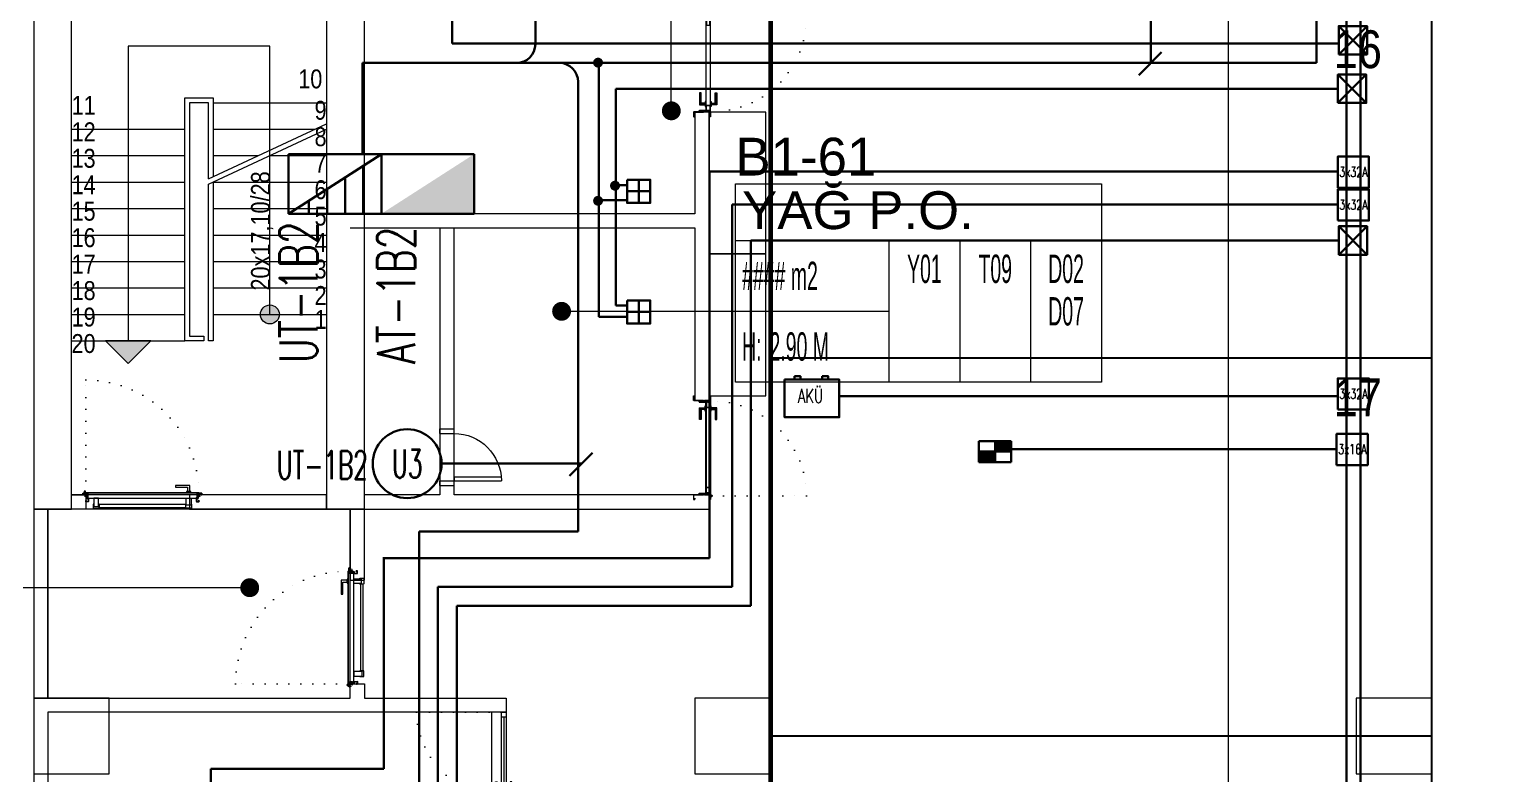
# Model space of a CAD drawing. Header units: metres. Extents: x -13194 to 152406, y -4219 to 19791.
# Drawn here: x 57010 to 58558, y 2400 to 3188 of the extents above; entities that cross this region are included whole.
import ezdxf
from ezdxf.enums import TextEntityAlignment as Align

# ---------------------------------------------------------------- set-up
doc = ezdxf.new("R2010")
doc.units = ezdxf.units.M
doc.header["$LTSCALE"] = 100
doc.header["$MEASUREMENT"] = 0
doc.linetypes.add('DOT2', pattern=[0.125, 0, -0.125])
doc.linetypes.add('HIDDEN', pattern=[0.375, 0.25, -0.125])
doc.layers.get('0').update_dxf_attribs({"color": 9, "lineweight": 9})
for name, color, linetype, lineweight in [('00', 9, 'Continuous', 9), ('01', 9, 'Continuous', 9), ('05', 9, 'Continuous', 9), ('05S', 9, 'Continuous', 9), ('06B', 9, 'Continuous', 9), ('06D', 9, 'Continuous', 9), ('10', 9, 'Continuous', 9), ('14', 9, 'Continuous', 9), ('15', 9, 'Continuous', 9), ('19', 9, 'Continuous', 9), ('20', 9, 'DOT2', 9), ('21', 9, 'Continuous', 9), ('21_mahal200', 9, 'Continuous', 9), ('25', 76, 'Continuous', 9), ('30', 41, 'Continuous', 9), ('E-AYDINLATMA VE PRİZ PANOSU', 7, 'Continuous', 30), ('E-BUSBAR', 7, 'Continuous', 30), ('E-DUVARA MONTE PRİZ KUTUSU', 7, 'Continuous', 30), ('E-EKİPMAN PANOSU', 7, 'Continuous', 30), ('E-KABLO', 7, 'Continuous', 30), ('E-KOMBİNE ETANŞ PRİZ (2x1 FAZ+4x3 FAZ)', 7, 'Continuous', 30), ('E-LINYE', 7, 'Continuous', 30), ('E-UPS PANOSU', 7, 'Continuous', 30)]:
    doc.layers.add(name, color=color, linetype=linetype, lineweight=lineweight)
doc.styles.add('Arial', font='arial.ttf', dxfattribs={"height": 2.5})
doc.styles.add('E-YAZI', font='txttw.shx')
doc.styles.add('MuuM_TEXT-STANDART', font='ARIALN.TTF')
doc.dimstyles.new('MuuM_DIM200', dxfattribs={"dimscale": 20, "dimtxt": 2, "dimasz": 1, "dimexe": 1, "dimexo": 1, "dimgap": 1, "dimtad": 1, "dimdec": 1, "dimrnd": 0.5, "dimdsep": 46, "dimtxsty": 'MuuM_TEXT-STANDART', "dimblk": 'ARCHTICK', "dimcen": 0, "dimdle": 0.15, "dimclrd": 256, "dimclre": 256, "dimclrt": 256, "dimadec": 0, "dimazin": 0, "dimtfac": 5, "dimtdec": 1, "dimtix": 1, "dimtmove": 2, "dimatfit": 3, "dimldrblk": 'DOT', "dimfxl": 3, "dimfxlon": 1, "dimtolj": 1, "dimlwd": -1, "dimlwe": -1, "dimarcsym": 0})

# ---------------------------------------------------------------- blocks, each defined once
blk = doc.blocks.new('100_AYDINLATMA VE PRİZ PANOSU')
at = {"layer": 'E-AYDINLATMA VE PRİZ PANOSU', "color": 4}
for p, q in [((-3.072, 3.948), (3.072, 3.948)), ((-3.072, 0), (-3.072, 3.948)), ((3.072, 3.948), (3.072, 0)), ((3.072, 0), (-3.072, 0))]:
    blk.add_line(p, q, dxfattribs=at)
blk.add_solid([(3.072, 0), (-3.072, 0), (-3.072, 3.948)], dxfattribs=at)
blk = doc.blocks.new('100_UPS PANOSU')
at = {"layer": 'E-UPS PANOSU', "color": 4}
for p, q in [((-3.072, 3.948), (3.072, 3.948)), ((-3.072, 0), (-3.072, 3.948)), ((3.072, 0), (-3.072, 3.948)), ((3.072, 3.948), (3.072, 0)), ((-1.872, 0), (-1.872, 3.177)), ((-0.672, 0), (-0.672, 2.406)), ((0.528, 0), (0.528, 1.635)), ((3.072, 0), (-3.072, 0)), ((1.728, 0), (1.728, 0.864))]:
    blk.add_line(p, q, dxfattribs=at)
blk = doc.blocks.new('10_DUVARA MONTE PRİZ KUTUSU')
at = {"layer": 'E-DUVARA MONTE PRİZ KUTUSU', "color": 4}
for p, q in [((24.5, 0), (-24.5, 0)), ((0, 24.5), (0, -24.5))]:
    blk.add_line(p, q, dxfattribs=at)
blk.add_lwpolyline([(-24.5, -24.5), (24.5, -24.5), (24.5, 24.5), (-24.5, 24.5)], close=True, dxfattribs=at)
blk = doc.blocks.new('BUSBAR ÇIKIŞ')
at = {"layer": 'E-BUSBAR'}
for p, q in [((-15, 30), (15, 0)), ((-15, 0), (15, 30))]:
    blk.add_line(p, q, dxfattribs=at)
at = {"layer": 'E-BUSBAR', "color": 5}
blk.add_line((-7.5, 30), (7.5, 30), dxfattribs=at)
blk.add_line((-7.5, 30), (7.5, 30), dxfattribs=at)
blk.add_lwpolyline([(-15, 0), (15, 0), (15, 30), (-15, 30)], close=True, dxfattribs=at)
blk = doc.blocks.new('E-3X16A BUSBAR CIKIS KUTUSU')
at = {"layer": 'E-BUSBAR', "color": 30}
blk.add_line((-83, 162), (82, 162), dxfattribs=at)
blk.add_line((-83, 162), (82, 162), dxfattribs=at)
at = {"layer": 'E-BUSBAR', "color": 6}
blk.add_lwpolyline([(-166, -168), (164, -168), (164, 162), (-166, 162)], close=True, dxfattribs=at)
at = {"layer": 'E-BUSBAR', "color": 6, "style": 'E-YAZI', "width": 0.7}
blk.add_text('3x16A', height=105, dxfattribs=at).set_placement((0, 0), align=Align.MIDDLE)
blk = doc.blocks.new('100_EKİPMAN PANOSU')
at = {"layer": 'E-EKİPMAN PANOSU', "color": 4}
for p, q in [((-3.07, 3.95), (3.07, 3.95)), ((-3.07, 0), (-3.07, 3.95)), ((0, 3.95), (0, 0)), ((3.07, 3.95), (3.07, 0)), ((-3.07, 1.97), (3.07, 1.97)), ((3.07, 0), (-3.07, 0))]:
    blk.add_line(p, q, dxfattribs=at)
for points in [[(0, 3.95), (3.07, 3.95), (0, 1.97), (3.07, 1.97)], [(-3.07, 1.97), (0, 1.97), (-3.07, 0), (0, 0)]]:
    blk.add_solid(points, dxfattribs=at)
blk = doc.blocks.new('E-AKU SARJ VE ENERJI UNITESI')
at = {"layer": 'E-KOMBİNE ETANŞ PRİZ (2x1 FAZ+4x3 FAZ)', "color": 2}
for points in [[(-290, 399), (290, 399), (290, 0), (-290, 0)], [(-186, 434), (-122, 434), (-122, 399), (-186, 399)], [(108, 434), (172, 434), (172, 399), (108, 399)]]:
    blk.add_lwpolyline(points, close=True, dxfattribs=at)
at = {"layer": 'E-KOMBİNE ETANŞ PRİZ (2x1 FAZ+4x3 FAZ)', "color": 2, "style": 'E-YAZI', "width": 0.7}
blk.add_text('AKÜ', height=147, dxfattribs=at).set_placement((-16, 243), align=Align.MIDDLE)
blk = doc.blocks.new('E-3X32A BUSBAR CIKIS KUTUSU')
at = {"layer": 'E-BUSBAR', "color": 2}
blk.add_line((-83, 162), (82, 162), dxfattribs=at)
blk.add_line((-83, 162), (82, 162), dxfattribs=at)
blk.add_lwpolyline([(-166, -168), (164, -168), (164, 162), (-166, 162)], close=True, dxfattribs=at)
at = {"layer": 'E-BUSBAR', "color": 2, "style": 'E-YAZI', "width": 0.7}
blk.add_text('3x32A', height=105, dxfattribs=at).set_placement((0, 0), align=Align.MIDDLE)
blk = doc.blocks.new('p-kolon_80x80')
blk.add_lwpolyline([(-40, -40), (40, -40), (40, 40), (-40, 40)], close=True)
blk = doc.blocks.new('1.bod.mimari.elk')
at = {"layer": '01'}
blk.add_lwpolyline([(860, -5350), (860, -5350), (860, -5950), (900, -5950), (900, -5950), (900, -5950), (900, -5400), (1170, -5400), (1170, -5950), (1170, -5950), (1170, -5950), (1210, -5950), (1210, -5350), (860, -5350), (860, -5350), (860, -5350), (860, -5400)], close=True, dxfattribs=at)
for p in [(900, -6190), (1600, -6190), (2300, -6190)]:
    blk.add_blockref('p-kolon_80x80', p, dxfattribs=at)
blk = doc.blocks.new('p-b1 tavan lejant')
at = {"layer": '30'}
for points in [[(56040, -18570), (56860, -18570), (56860, -21000), (57560, -21000), (57560, -21720), (56860, -21720), (56860, -24200), (68000, -24200), (68000, -24920), (66540, -24920), (66540, -24985), (58340, -24985), (58340, -24900), (56040, -24900)], [(58960, -24185), (57640, -24185), (57640, -18610), (59725, -18610), (59725, -20120), (59660, -20120), (59660, -21000), (59725, -21000), (59725, -21720), (59660, -21720), (59660, -23320), (58960, -23320)], [(56900, -21770), (57170, -21770), (57170, -22305), (56900, -22305)], [(56875, -22520), (57195, -22520), (57195, -22320), (56875, -22320)], [(56875, -22960), (57345, -22960), (57345, -22535), (56875, -22535)]]:
    blk.add_lwpolyline(points, close=True, dxfattribs=at)
blk = doc.blocks.new('p-işyeri')
at = {"color": 0, "const_width": 2}
blk.add_lwpolyline([(200, 0), (200, 700), (-200, 700), (-200, 0)], close=True, dxfattribs=at)
blk = doc.blocks.new('p-M01-M02_merdiven-1050')
at = {"layer": '19'}
h = blk.add_hatch(color=256, dxfattribs=at)
h.dxf.hatch_style = 1
edge = h.paths.add_edge_path()
edge.add_arc((210, -344), 10, 270, 630)
h = blk.add_hatch(color=256, dxfattribs=at)
h.dxf.hatch_style = 1
h.paths.add_polyline_path([(84, -372), (36, -372), (60, -396)])
at = {"layer": '19', "linetype": 'Continuous'}
for points in [[(210, -344), (210, -120), (210, -60), (60, -60), (60, -372)], [(145, -200.7), (145, -120), (125, -120), (125, -120), (125, -367), (140, -367), (140, -372), (120, -372), (120, -367), (120, -115), (120, -115), (150, -115), (150, -198.4)], [(150, -120), (270, -120)], [(0, -148), (120, -148)], [(145, -200.7), (270, -142.4)], [(145, -206.3), (270, -148)], [(150, -148), (258, -148)], [(0, -176), (120, -176)], [(150, -176), (198, -176)], [(210, -176), (270, -176)], [(0, -204), (120, -204)], [(150, -204), (270, -204)], [(0, -232), (120, -232)], [(150, -232), (270, -232)], [(0, -260), (120, -260)], [(150, -260), (270, -260)], [(0, -288), (120, -288)], [(150, -288), (270, -288)], [(0, -316), (120, -316)], [(150, -316), (270, -316)], [(0, -344), (120, -344)], [(150, -344), (270, -344)], [(0, -372), (120, -372)]]:
    blk.add_lwpolyline(points, dxfattribs=at)
at = {"layer": '19'}
for points in [[(145, -206.3), (270, -148)], [(150, -204), (150, -372), (150, -372), (145, -372), (145, -372), (145, -206.3)]]:
    blk.add_lwpolyline(points, dxfattribs=at)
blk.add_lwpolyline([(84, -372), (36, -372), (60, -396)], close=True, dxfattribs=at)
blk.add_circle((210, -344), 10, dxfattribs=at)
blk = doc.blocks.new('p-M01-M02_M03_formül_2a')
at = {"layer": '21', "style": 'MuuM_TEXT-STANDART'}
for s, p in [('10', (240, -114.8)), ('11', (0, -142.8)), ('12', (0, -170.8)), ('13', (0, -198.8)), ('14', (0, -226.8)), ('15', (0, -254.8)), ('16', (0, -282.8)), ('17', (0, -310.8)), ('18', (0, -338.8)), ('19', (0, -366.8)), ('20', (0, -394.8))]:
    blk.add_text(s, height=20, dxfattribs=at).set_placement(p)
for s, p in [('9', (270, -148)), ('8', (270, -176)), ('7', (270, -204)), ('6', (270, -232)), ('5', (270, -260)), ('4', (270, -288)), ('3', (270, -316)), ('2', (270, -344)), ('1', (270, -369.3))]:
    blk.add_text(s, height=20, dxfattribs=at).set_placement(p, align=Align.RIGHT)
blk.add_text('20x17,10/28', height=20, rotation=90, dxfattribs=at).set_placement((210, -202.6), align=Align.RIGHT)
blk = doc.blocks.new('*U20')
at = {"ltscale": 15}
for p, q in [((-25, 1), (-26, 0)), ((-25, -1), (-26, 0)), ((-23, 1), (-25, 1)), ((-23, 1), (-23, -2)), ((-21, -3), (-18, 3)), ((-21, -3), (-18, 3)), ((-20, -3), (-17, 3)), ((-20, -3), (-16, 3)), ((-18, -3), (-15, 3)), ((-18, -3), (-15, 3)), ((-18, 1), (-18, 2)), ((-17, -3), (-14, 3)), ((-17, -3), (-13, 3)), ((-17, 1), (-17, 2)), ((-15, -3), (-12, 3)), ((-15, -3), (-12, 3)), ((-15, 1), (-15, 2)), ((-14, -3), (-11, 3)), ((-14, -3), (-10, 3)), ((-14, 1), (-14, 2)), ((-12, -3), (-9, 3)), ((-12, -3), (-9, 3)), ((-12, 1), (-12, 2)), ((-11, -3), (-8, 3)), ((-11, -3), (-7, 3)), ((-11, 1), (-11, 2)), ((-9, -3), (-6, 3)), ((-9, -3), (-6, 3)), ((-9, 1), (-9, 2)), ((-8, -3), (-4, 3)), ((-8, -3), (-5, 3)), ((-8, 1), (-8, 2)), ((-6, -3), (-3, 3)), ((-6, -3), (-3, 3)), ((-6, 1), (-6, 2)), ((-5, -3), (-1, 3)), ((-5, -3), (-2, 3)), ((-5, 1), (-5, 2)), ((-3, 1), (-3, 2)), ((0, 4), (-2, 1)), ((-2, 1), (-2, 2)), ((0, 0), (-1, 0)), ((-25, -1), (-23, -2)), ((-9, -2), (-23, -2)), ((-21, -3), (-21, -2)), ((-20, -3), (-19, -2)), ((-20, -2), (-19, -2)), ((-19, -2), (-18, -2)), ((-18, -3), (-18, -2)), ((-17, -3), (-16, -2)), ((-17, -2), (-16, -2)), ((-16, -2), (-15, -2)), ((-15, -3), (-15, -2)), ((-14, -3), (-13, -2)), ((-14, -2), (-13, -2)), ((-13, -2), (-12, -2)), ((-12, -3), (-12, -2)), ((-11, -3), (-10, -2)), ((-11, -2), (-10, -2)), ((-10, -2), (-9, -2)), ((-9, -3), (-9, -2)), ((-8, -2), (-7, -2)), ((-8, -3), (-7, -2)), ((-7, -2), (-6, -2)), ((-6, -3), (-6, -2)), ((-5, -2), (-4, -2)), ((-5, -3), (-4, -2)), ((-4, -2), (-2, -2)), ((0, -4), (-2, -2)), ((0, 0), (-1, 0))]:
    blk.add_line(p, q, dxfattribs=at)
for p, q in [((-7, 1), (-23, 1)), ((-17, 1), (-19, 1)), ((-16, 1), (-17, 1)), ((-14, 1), (-16, 1)), ((-13, 1), (-14, 1)), ((-11, 1), (-13, 1)), ((-10, 1), (-11, 1)), ((-8, 1), (-10, 1)), ((-7, 1), (-8, 1)), ((-5, 1), (-7, 1)), ((-4, 1), (-5, 1)), ((-2, 1), (-4, 1)), ((-2, 1), (-2, 1)), ((0, 0), (0, 4)), ((-2, -2), (-2, -2)), ((0, 0), (0, -4))]:
    blk.add_line(p, q)
for centre, radius, start, end in [((-26, 4), 3.92, 274.361, 322.1025), ((-26, -4), 3.92, 37.8975, 85.639), ((-18, 3), 0.0971, 330.3204, 150.3204), ((-17, 3), 0.0971, 330.3204, 150.3204), ((-15, 3), 0.0971, 330.3204, 150.3204), ((-14, 3), 0.0971, 330.3204, 150.3204), ((-12, 3), 0.0971, 330.3204, 150.3204), ((-11, 3), 0.0971, 330.3204, 150.3204), ((-9, 3), 0.0971, 330.3204, 150.3204), ((-8, 3), 0.0971, 330.3204, 150.3204), ((-6, 3), 0.0971, 330.3204, 150.3204), ((-5, 3), 0.0971, 330.3204, 150.3204), ((-3, 3), 0.0971, 330.3204, 150.3204), ((-2, 3), 0.0971, 330.3204, 150.3204), ((-1, 0), 0.486, 90, 270), ((0, 4), 0.25, 0, 150.0864), ((-21, -3), 0.0971, 150.3204, 330.3204), ((-20, -3), 0.0971, 150.3204, 330.3204), ((-18, -3), 0.0971, 150.3204, 330.3204), ((-17, -3), 0.0971, 150.3204, 330.3204), ((-15, -3), 0.0971, 150.3204, 330.3204), ((-14, -3), 0.0971, 150.3204, 330.3204), ((-12, -3), 0.0971, 150.3204, 330.3204), ((-11, -3), 0.0971, 150.3204, 330.3204), ((-9, -3), 0.0971, 150.3204, 330.3204), ((-8, -3), 0.0971, 150.3204, 330.3204), ((-6, -3), 0.0971, 150.3204, 330.3204), ((-5, -3), 0.0971, 150.3204, 330.3204), ((0, -4), 0.25, 209.9136, 0)]:
    blk.add_arc(centre, radius, start, end, dxfattribs=at)
blk = doc.blocks.new('conta')
at = {"ltscale": 10}
for p, q in [((-2649.9, 5345.5), (-2649.8, 5345.6)), ((-2649.9, 5344.5), (-2649.8, 5344.3)), ((-2649.8, 5344.3), (-2649.7, 5344.3)), ((-2649.7, 5345.4), (-2649.3, 5345.4)), ((-2649.2, 5345.4), (-2649.1, 5345.5)), ((-2649, 5344), (-2648.8, 5343.8)), ((-2648.9, 5344.1), (-2648.7, 5343.9)), ((-2648.8, 5345.1), (-2648.6, 5345.3)), ((-2648.8, 5344.9), (-2648.6, 5345.2)), ((-2648.7, 5343.8), (-2648.7, 5343.8)), ((-2648.6, 5345.3), (-2648.6, 5345.3))]:
    blk.add_line(p, q, dxfattribs=at)
for centre, radius, start, end in [((-2649.8, 5345.5), 0.05, 140.6345, 188.9372), ((-2653, 5345), 3.19, 350.4674, 8.9372), ((-2649.9, 5344.5), 0.02, 170.4674, 213.7451), ((-2649.7, 5345.6), 0.0696, 22.2428, 159.258), ((-2650.9, 5345), 1.24, 340.3382, 16.7772), ((-2649.7, 5344.6), 0.03, 160.3382, 273.2666), ((-2649.7, 5345.4), 0.03, 90, 196.7772), ((-2649.6, 5341.5), 3.01, 80.4362, 93.2666), ((-2649.3, 5345.5), 0.05, 270, 303.0062), ((-2649.2, 5344.1), 0.231, 353.9571, 81.9004), ((-2649.1, 5345.5), 0.03, 4.7972, 123.0062), ((-2649.1, 5344.5), 0.03, 260.4362, 338.7066), ((-2651.2, 5344.8), 2.33, 7.5897, 18.7951), ((-2649, 5345.6), 0.05, 18.7951, 42.1429), ((-2650.2, 5345), 1.27, 338.7066, 23.0418), ((-2648.9, 5344.1), 0.1, 173.9571, 217.2653), ((-2648.8, 5345.1), 0.05, 187.5897, 322.7347), ((-2658.2, 5345.2), 9.36, 353.6857, 357.8537), ((-2648.8, 5344.2), 0.1, 173.6857, 217.2653), ((-2648.8, 5344.8), 0.05, 142.7347, 180.2669), ((-2648.7, 5343.8), 0.05, 217.2653, 307.2653), ((-2648.7, 5343.8), 0.05, 307.2653, 37.2653), ((-2648.6, 5345.3), 0.05, 52.7347, 142.7347), ((-2648.6, 5345.3), 0.05, 322.7347, 52.7347)]:
    blk.add_arc(centre, radius, start, end, dxfattribs=at)
for points, knots in [([(-2649, 5345.6), (-2649, 5345.6), (-2649.1, 5345.7), (-2649.2, 5345.4), (-2649.3, 5345.7), (-2649.4, 5345.5), (-2649.5, 5345.7), (-2649.6, 5345.5), (-2649.7, 5345.6), (-2649.7, 5345.6)], [0.0086373, 0.0086373, 0.0086373, 0.0086373, 0.1097304, 0.3133405, 0.4430081, 0.5658764, 0.7165186, 0.8527974, 0.9648495, 0.9648495, 0.9648495, 0.9648495]), ([(-2649.7, 5344.3), (-2649.7, 5344.3), (-2649.7, 5344.5), (-2649.6, 5344.3), (-2649.3, 5344.4), (-2649.2, 5344.4), (-2649.2, 5344.4)], [0, 0, 0, 0, 0.1008757, 0.3841126, 0.5436166, 0.6906785, 0.6906785, 0.6906785, 0.6906785])]:
    blk.add_open_spline(points, degree=3, knots=knots, dxfattribs=at)
blk = doc.blocks.new('p-yn_sackasa')
at = {"layer": '10', "linetype": 'Continuous'}
for p, q in [((-2.2, 0), (-2.2, -0.2)), ((0, 6.9), (0, 6.2)), ((0, 6.2), (0, 6.9)), ((0.1, 6.9), (0.1, 6.2)), ((0.2, 6.9), (0.2, 6.2)), ((2.7, 7.2), (0.3, 7.2)), ((2.7, 7.2), (0.3, 7.2)), ((2.7, 7), (0.3, 7)), ((0.3, 7), (2.7, 7)), ((0.3, 6.1), (0.8, 6.1)), ((0.7, 6), (0.3, 6)), ((0.3, 5.9), (0.7, 5.9)), ((0.8, 5.9), (0.3, 5.9)), ((0.7, 5.9), (0.7, 6)), ((0.7, -0.7), (0.7, 2.3)), ((0.7, -0.7), (0.7, 2.3)), ((0.8, 5.9), (0.8, 6.1)), ((0.8, -0.7), (0.8, 2.3)), ((0.8, -0.7), (0.8, 2.3)), ((0.9, 2.3), (1, 2.3)), ((0.9, 2.3), (0.9, 2.3)), ((1, 2.5), (1, 2.4)), ((1, 2.5), (1, 2.5)), ((1.1, 2.5), (1.1, 3.7)), ((1.1, 2.5), (1.1, 3.7)), ((1.3, 3.7), (1.3, 2.5)), ((1.3, 2.5), (1.3, 3.7)), ((2.5, 4), (1.4, 4)), ((1.4, 4), (2.5, 4)), ((1.4, 3.8), (2.5, 3.8)), ((2.5, 3.8), (1.4, 3.8)), ((2.5, 3.4), (2.6, 3.7)), ((2.6, 3.7), (2.5, 3.4)), ((2.7, 3.6), (2.6, 3.3)), ((2.7, 3.6), (2.6, 3.3)), ((2.8, 3.3), (2.8, 6.9)), ((2.8, 3.3), (2.8, 6.9)), ((2.9, 3.3), (2.9, 6.9)), ((2.9, 3.3), (2.9, 6.9)), ((-2.9, -1.7), (-2.9, -0.3)), ((-2.9, -0.3), (-2.9, -1.7)), ((-2.8, -0.3), (-2.8, -1.7)), ((-2.8, -0.3), (-2.8, -1.7)), ((-2.2, 0), (-2.7, 0)), ((-2.2, 0), (-2.7, 0)), ((-2.2, -0.1), (-2.7, -0.1)), ((-2.2, -0.2), (-2.7, -0.2)), ((1, -1.8), (-2.7, -1.8)), ((1, -1.9), (-2.7, -1.9)), ((-2.7, -2), (1, -2)), ((1, -2), (-2.7, -2)), ((-2.2, -0.1), (-2.2, 0)), ((0.9, -0.8), (1, -0.8)), ((0.9, -0.8), (0.9, -0.8)), ((1, -0.9), (1, -0.9)), ((1, -0.9), (1, -0.9)), ((1.1, -1), (1.1, -1.7)), ((1.1, -1), (1.1, -1.7)), ((1.3, -1), (1.3, -1.7)), ((1.3, -1), (1.3, -1.7))]:
    blk.add_line(p, q, dxfattribs=at)
for points in [[(0.1, 2.1), (0.7, 2.1), (0.7, -0.5), (0.1, -0.5)], [(0.1, 2.1), (0.4, 2.1), (0.4, -0.5), (0.1, -0.5)]]:
    blk.add_lwpolyline(points, close=True, dxfattribs=at)
for centre, radius, start, end in [((0.3, 6.9), 0.249, 90, 180), ((0.3, 6.9), 0.261, 90, 180), ((0.3, 6.2), 0.249, 181.345, 271.3502), ((0.3, 6.2), 0.261, 180, 270), ((0.3, 6.9), 0.122, 90, 180), ((0.3, 6.2), 0.122, 180, 270), ((0.3, 6.9), 0.11, 90, 180), ((0.3, 6.2), 0.11, 180, 270), ((0.9, 2.3), 0.206, 63.2169, 180), ((0.9, 2.3), 0.219, 63.2153, 180), ((0.9, 2.3), 0.0801, 63.215, 180), ((0.9, 2.3), 0.0674, 63.2144, 180), ((1, 2.5), 0.219, 243.2148, 0), ((1, 2.5), 0.0801, 243.2203, 0), ((1, 2.5), 0.206, 243.2197, 0), ((1, 2.5), 0.0674, 243.2129, 0), ((1.4, 3.7), 0.24, 90, 180), ((1.4, 3.7), 0.253, 90, 180), ((1.4, 3.7), 0.114, 90, 180), ((1.4, 3.7), 0.101, 90, 180), ((2.5, 3.7), 0.249, 342.8613, 90), ((2.5, 3.7), 0.261, 342.8602, 90), ((2.5, 3.7), 0.122, 342.8607, 90), ((2.5, 3.7), 0.11, 342.8621, 90), ((2.7, 3.3), 0.232, 162.8601, 0), ((2.7, 3.3), 0.219, 162.8613, 0), ((2.7, 3.3), 0.0927, 162.8605, 0), ((2.7, 3.3), 0.0801, 162.8624, 0), ((2.7, 6.9), 0.249, 0, 90), ((2.7, 6.9), 0.261, 0, 90), ((2.7, 6.9), 0.122, 0, 90), ((2.7, 6.9), 0.11, 0, 90), ((-2.7, -0.3), 0.24, 90, 180), ((-2.7, -0.3), 0.253, 90, 180), ((-2.7, -1.7), 0.24, 180, 270), ((-2.7, -1.7), 0.253, 180, 270), ((-2.7, -0.3), 0.114, 90, 180), ((-2.7, -0.3), 0.101, 90, 180), ((-2.7, -1.7), 0.114, 180, 270), ((-2.7, -1.7), 0.101, 180, 270), ((0.9, -0.7), 0.206, 180, 296.7851), ((0.9, -0.7), 0.219, 180, 296.785), ((0.9, -0.7), 0.0674, 180, 180.5245), ((0.9, -0.7), 0.0801, 180, 296.785), ((0.9, -0.7), 0.0674, 180, 296.7871), ((1, -1), 0.219, 0, 116.7854), ((1, -1), 0.206, 0, 116.7836), ((1, -1), 0.0801, 0, 116.7811), ((1, -1), 0.0674, 0, 116.7871), ((1, -1.7), 0.114, 270, 0), ((1, -1.7), 0.24, 270, 0), ((1, -1.7), 0.101, 270, 0), ((1, -1.7), 0.253, 270, 0)]:
    blk.add_arc(centre, radius, start, end, dxfattribs=at)
at = {"layer": '10', "xscale": 0.0842696629213483, "yscale": 0.0842696629213483, "zscale": 0.0842696629213483}
blk.add_blockref('*U20', (1, 1.3), dxfattribs=at)
at = {"layer": '14', "xscale": -0.7887640449438696, "yscale": 0.7887640449438696, "zscale": 0.7887640449438204, "rotation": 90}
blk.add_blockref('conta', (4217.8, -2086.4), dxfattribs=at)
blk = doc.blocks.new('*U696')
at = {"layer": '06D'}
for points in [[(8.5, 9.6), (7.9, 9.6), (7.9, 13.6, -0.414214), (8.2, 13.9), (13.7, 13.9, -0.414214), (14.1, 13.6), (14.1, 9.6), (13.5, 9.6)], [(111.5, 9.6), (112.1, 9.6), (112.1, 13.6, 0.414214), (111.7, 13.9), (106.2, 13.9, 0.414214), (105.9, 13.6), (105.9, 9.6), (106.5, 9.6)]]:
    blk.add_lwpolyline(points, format="xyb", dxfattribs=at)
for points in [[(8.5, 12.1), (13.5, 12.1), (13.5, 3.4), (8.5, 3.4)], [(14.1, 13.3), (105.9, 13.3), (105.9, 10.2), (14.1, 10.2)], [(111.5, 10.9), (106.5, 10.9), (106.5, 3.4), (111.5, 3.4)]]:
    blk.add_lwpolyline(points, close=True, dxfattribs=at)
for points in [[(110.1, -3.8), (110.1, -10.1), (95.1, -10.1), (95.1, -8.2), (107.9, -8.2), (107.9, -8.2), (107.9, -3.8), (110.1, -3.8)], [(111.2, -2.6), (111.2, -3.8), (106.8, -3.8), (106.8, -2.6), (111.2, -2.6)]]:
    blk.add_lwpolyline(points, dxfattribs=at)
at = {"layer": '10', "ltscale": 10}
for p, q in [((2, 1.5), (1, 1.5)), ((2, 1.3), (1, 1.3)), ((1, 0.9), (2, 0.3)), ((2, 0.3), (2, 1.8)), ((2, 1.8), (2.3, 1.8)), ((2, -0.2), (2, 0.3)), ((2.3, -2.2), (2.3, 3.3)), ((2.3, 1.8), (2.3, 0.3)), ((2.3, 0.3), (2.3, -0.2)), ((2.4, 3.4), (117.6, 3.4)), ((2.4, -2.3), (2.4, 3.2)), ((2.5, 3.3), (117.5, 3.3)), ((117.5, -2.3), (117.5, 3.2)), ((117.7, -2.2), (117.7, 3.3)), ((117.7, 1.8), (118, 1.8)), ((117.7, 1.3), (117.7, 1.8)), ((117.7, 1.8), (118, 1.8)), ((117.7, 1.3), (117.7, 1.8)), ((117.7, -0.2), (117.7, 1.3)), ((117.7, -0.2), (117.7, 1.3)), ((118, 1.8), (118, 1.3)), ((118, 1.8), (118, 1.3)), ((118, 1.3), (118, -0.2)), ((119, 0.7), (118, 1.3)), ((118, 1.3), (118, -0.2)), ((119, 0.7), (118, 1.3)), ((118, 0.3), (119, 0.3)), ((118, 0.3), (119, 0.3)), ((118, 0.1), (119, 0.1)), ((118, 0.1), (119, 0.1)), ((-1.6, -2.7), (-1.7, -2.6)), ((-1.6, -2.7), (-1.7, -2.6)), ((-1.2, -2.2), (-1.2, -2.3)), ((-1.2, -2.2), (-1.1, -2.2)), ((-1.2, -2.2), (-1.2, -2.3)), ((-1.2, -2.2), (-1.1, -2.2)), ((-1.1, -2), (-1.1, -2.4)), ((-1.1, -2), (-1.1, -2.4)), ((-0.8, -2), (-0.8, -2.4)), ((-0.8, -2), (-0.8, -2.4)), ((0.3, -2.5), (0.3, -2.3)), ((0.4, -2.2), (2.2, -2.2)), ((0.4, -2.4), (0.4, -2.4)), ((0.4, -2.6), (119.6, -2.6)), ((0.5, -2.4), (119.5, -2.4)), ((0.5, -2.4), (2.3, -2.4)), ((2.3, -0.2), (2, -0.2)), ((119.5, -2.4), (117.6, -2.4)), ((118, -0.2), (117.7, -0.2)), ((118, -0.2), (117.7, -0.2)), ((119.6, -2.2), (117.7, -2.2)), ((119.5, -2.4), (119.5, -2.4)), ((119.7, -2.5), (119.7, -2.3))]:
    blk.add_line(p, q, dxfattribs=at)
blk.add_circle((-0.9, -3.3), 0.843, dxfattribs=at)
blk.add_circle((-0.9, -3.3), 0.843, dxfattribs=at)
for centre, radius, start, end in [((2.4, 3.3), 0.1, 90, 180), ((2.5, 3.2), 0.05, 90, 180), ((117.6, 3.3), 0.141, 14.9271, 75.0729), ((-0.9, -3.3), 1.01, 105.7139, 140.5908), ((-0.9, -3.3), 1.01, 105.7139, 140.5908), ((-0.4, -2.3), 0.428, 142.379, 203.648), ((-0.4, -2.3), 0.428, 142.379, 203.648), ((-0.4, -2.3), 0.302, 119.9685, 254.4476), ((-0.4, -2.3), 0.302, 119.9685, 254.4476), ((0.4, -2.3), 0.1, 90, 180), ((0.4, -2.5), 0.1, 180, 270), ((0.5, -2.4), 0.005, 180, 270), ((0.5, -2.4), 0.005, 90, 180), ((2.2, -2.2), 0.05, 270, 0), ((2.3, -2.3), 0.1, 270, 0), ((117.6, -2.3), 0.1, 180, 270), ((117.7, -2.2), 0.05, 180, 270), ((119.5, -2.4), 0.005, 270, 360), ((119.5, -2.4), 0.005, 0, 90), ((119.6, -2.3), 0.1, 0, 90), ((119.6, -2.5), 0.1, 270, 0)]:
    blk.add_arc(centre, radius, start, end, dxfattribs=at)
at = {"layer": '20'}
blk.add_lwpolyline([(0.3, -2.4), (0.3, -121.8, 0.414214), (119.7, -2.4, -1)], format="xyb", dxfattribs=at)
blk.add_blockref('p-yn_sackasa', (0, 0))
at = {"xscale": -1}
blk.add_blockref('p-yn_sackasa', (120, 0), dxfattribs=at)
blk = doc.blocks.new('gr-p-barel kilitli kapı kolu')
at = {"layer": '05S'}
h = blk.add_hatch(color=256, dxfattribs=at)
h.paths.add_polyline_path([(1.3, 0.8), (-1.3, 0.8), (-1.3, 0.7), (1.3, 0.7)])
h.paths.add_polyline_path([(2.75, 0.7), (-2.75, 0.7), (-2.75, 0), (2.75, 0)])
h.paths.add_polyline_path([(-11.7, 4.9), (-11.7, 6.7), (0.9, 6.7), (0.9, 0.8), (-0.9, 0.8), (-0.9, 4.9)])
at = {"flags": 128}
for points in [[(-0.9, 0.8), (-0.9, 4.9), (-11.7, 4.9), (-11.7, 6.7), (0.9, 6.7), (0.9, 0.8)], [(-0.8, 5), (0.8, 6.6)]]:
    blk.add_lwpolyline(points, dxfattribs=at)
blk.add_lwpolyline([(-2.75, 0), (-2.75, 0.7), (2.75, 0.7), (2.75, 0)])
blk.add_lwpolyline([(-1.3, 0.7), (1.3, 0.7), (1.3, 0.8), (-1.3, 0.8)], close=True)
blk = doc.blocks.new('prf-scr2')
at = {"linetype": 'DOT2', "ltscale": 10}
blk.add_line((0, 0.2), (0, -1.1), dxfattribs=at)
for p, q in [((-0.1, -0.2), (0.1, -0.3)), ((0.1, -0.2), (-0.1, -0.2)), ((0.1, -0.3), (-0.1, -0.3)), ((-0.1, -0.3), (0.1, -0.4)), ((0.1, -0.4), (-0.1, -0.4)), ((0.1, -0.5), (-0.1, -0.4)), ((-0.1, -0.4), (0.1, -0.4)), ((0.1, -0.6), (-0.1, -0.5)), ((-0.1, -0.5), (0.1, -0.5)), ((-0.1, -0.6), (0.1, -0.7)), ((0.1, -0.6), (-0.1, -0.6)), ((-0.1, -0.6), (0.1, -0.6)), ((-0.1, -0.7), (0.1, -0.8)), ((0.1, -0.7), (-0.1, -0.7)), ((-0.1, -0.8), (0.1, -0.8)), ((0.1, -0.8), (-0.1, -0.8)), ((0.1, -0.2), (0, -0.1)), ((0, -0.2), (0.1, -0.2))]:
    blk.add_line(p, q)
blk.add_lwpolyline([(0.2, 0), (-0.2, 0), (-0.2, 0), (-0.1, -0.1), (0.1, -0.1), (0.2, 0), (0.2, 0)], close=True)
for points in [[(0.2, 0), (-0.2, 0)], [(-0.1, -0.1), (-0.1, -0.2), (-0.1, -0.2), (-0.1, -0.2), (-0.1, -0.2), (-0.1, -0.3), (-0.1, -0.3), (-0.1, -0.3), (-0.1, -0.3), (-0.1, -0.4), (-0.1, -0.4), (-0.1, -0.4), (-0.1, -0.4), (-0.1, -0.4), (-0.1, -0.5), (-0.1, -0.5), (-0.1, -0.5), (-0.1, -0.5), (-0.1, -0.5), (-0.1, -0.5), (-0.1, -0.6), (-0.1, -0.6), (-0.1, -0.6), (-0.1, -0.6), (-0.1, -0.6), (-0.1, -0.7), (-0.1, -0.7), (-0.1, -0.7), (-0.1, -0.7), (-0.1, -0.7), (-0.1, -0.8), (-0.1, -0.8), (-0.1, -0.8), (-0.1, -0.8), (0, -0.9), (0, -0.9), (0, -0.9), (0.1, -0.8), (0.1, -0.8), (0.1, -0.7), (0.1, -0.7), (0.1, -0.7), (0.1, -0.7), (0.1, -0.7), (0.1, -0.7), (0.1, -0.6), (0.1, -0.6), (0.1, -0.6), (0.1, -0.6), (0.1, -0.6), (0.1, -0.5), (0.1, -0.5), (0.1, -0.5), (0.1, -0.5), (0.1, -0.4), (0.1, -0.4), (0.1, -0.4), (0.1, -0.4), (0.1, -0.4), (0.1, -0.3), (0.1, -0.3), (0.1, -0.3), (0.1, -0.3), (0.1, -0.3), (0.1, -0.3), (0.1, -0.2), (0.1, -0.2), (0.1, -0.2), (0.1, -0.2), (0.1, -0.2), (0.1, -0.1)]]:
    blk.add_lwpolyline(points)
blk = doc.blocks.new('K-SAC-01')
at = {"layer": '10'}
for points in [[(-4.6, 16.2, -0.414214), (-4.5, 16.3), (-0.1, 16.3, -0.414214), (0, 16.2), (0, 5.9), (0.2, 5.9), (0.2, 16.2, 0.414214), (-0.1, 16.5), (-4.5, 16.5, 0.414214), (-4.8, 16.2), (-4.8, 15.3, 0.414214), (-4.5, 15), (-3.4, 15), (-3.4, 15.2), (-4.5, 15.2, -0.414214), (-4.6, 15.3)], [(104.6, 16.2, 0.414214), (104.5, 16.3), (100.1, 16.3, 0.414214), (100, 16.2), (100, 5.9), (99.8, 5.9), (99.8, 16.2, -0.414214), (100.1, 16.5), (104.5, 16.5, -0.414214), (104.8, 16.2), (104.8, 15.3, -0.414214), (104.5, 15), (103.4, 15), (103.4, 15.2), (104.5, 15.2, 0.414214), (104.6, 15.3)], [(0.2, 10.3, -0.414214), (0.5, 10.6), (1.5, 10.6, -0.414214), (1.8, 10.3), (1.8, 3.9, -0.414214), (1.5, 3.6, -0.414214), (1.2, 3.9), (1.2, 4.8), (0.2, 4.8), (0.2, -1.2, -0.414214), (-0.1, -1.5), (-4.5, -1.5, -0.414214), (-4.8, -1.2), (-4.8, -0.3, -0.414214), (-4.5, 0), (-3.4, 0), (-3.4, -0.2), (-4.5, -0.2, 0.414214), (-4.6, -0.3), (-4.6, -1.2, 0.414214), (-4.5, -1.3), (-0.1, -1.3, 0.414214), (0, -1.2), (0, 5), (1.4, 5), (1.4, 3.9, 0.414214), (1.5, 3.8, 0.414214), (1.6, 3.9), (1.6, 10.3, 0.414214), (1.5, 10.4), (0.5, 10.4, 0.414214), (0.4, 10.3), (0.4, 9.4), (0.2, 9.4)], [(-0.4, -2), (1, -1.4), (1, 1.5), (1.2, 1.5), (1.2, -1.5), (-0.3, -2.2, -14.796002)], [(99.8, 10.3, 0.414214), (99.5, 10.6), (98.5, 10.6, 0.414214), (98.2, 10.3), (98.2, 3.9, 0.414214), (98.5, 3.6, 0.414214), (98.8, 3.9), (98.8, 4.8), (99.8, 4.8), (99.8, -1.2, 0.414214), (100.1, -1.5), (104.5, -1.5, 0.414214), (104.8, -1.2), (104.8, -0.3, 0.414214), (104.5, 0), (103.4, 0), (103.4, -0.2), (104.5, -0.2, -0.414214), (104.6, -0.3), (104.6, -1.2, -0.414214), (104.5, -1.3), (100.1, -1.3, -0.414214), (100, -1.2), (100, 5), (98.6, 5), (98.6, 3.9, -0.414214), (98.5, 3.8, -0.414214), (98.4, 3.9), (98.4, 10.3, -0.414214), (98.5, 10.4), (99.5, 10.4, -0.414214), (99.6, 10.3), (99.6, 9.4), (99.8, 9.4)]]:
    blk.add_lwpolyline(points, format="xyb", close=True, dxfattribs=at)
for points in [[(98.8, 0.1), (98.8, 2.1), (99.1, 2.1), (99.1, 3.2), (1.5, 3.2), (1.5, 2.1), (1.8, 2.1), (1.8, 0.1), (1.5, 0.1), (1.5, 1.9), (1.2, 1.9), (1.2, 3.5), (99.4, 3.5), (99.4, 1.9), (99.1, 1.9), (99.1, 0.1)], [(98.8, 2.1), (98.8, 0.1), (99.4, 0.1), (99.4, -1.5), (1.2, -1.5), (1.2, 0.1), (1.8, 0.1), (1.8, 2.1), (2.1, 2.1), (2.1, -0.1), (1.5, -0.1), (1.5, -1.2), (99.1, -1.2), (99.1, -0.1), (98.5, -0.1), (98.5, 2.1), (98.8, 2.1)]]:
    blk.add_lwpolyline(points, dxfattribs=at)
for points in [[(2.1, 3), (8.1, 3), (8.1, -1), (2.1, -1)], [(2.4, 2.7), (7.8, 2.7), (7.8, -0.7), (2.4, -0.7)], [(98.5, 3), (92.5, 3), (92.5, -1), (98.5, -1)], [(98.2, 2.7), (92.8, 2.7), (92.8, -0.7), (98.2, -0.7)]]:
    blk.add_lwpolyline(points, close=True, dxfattribs=at)
blk.add_circle((-0.9, -2.5), 0.55, dxfattribs=at)
at = {"layer": '20', "linetype": 'HIDDEN'}
for points in [[(-0.2, -1.3), (-0.2, 0), (-1.7, 0), (-1.7, -1.3)], [(-0.4, -2), (-0.4, -0.2), (-1.5, -0.2), (-1.5, -2)]]:
    blk.add_lwpolyline(points, dxfattribs=at)
at = {"layer": '20'}
blk.add_lwpolyline([(-0.9, -2.5), (-0.9, -102.9)], dxfattribs=at)
blk.add_arc((-0.9, -2.5), 100.4, 270, 1.5131, dxfattribs=at)
at = {"layer": '06B'}
blk.add_blockref('gr-p-barel kilitli kapı kolu', (91.4, 3.5), dxfattribs=at)
at = {"layer": '06B', "xscale": -1, "rotation": 180}
blk.add_blockref('gr-p-barel kilitli kapı kolu', (91.4, -1.5), dxfattribs=at)
at = {"layer": '10', "xscale": -1, "rotation": 90}
blk.add_blockref('prf-scr2', (1.5, 1), dxfattribs=at)
at = {"layer": '10', "rotation": 270}
blk.add_blockref('prf-scr2', (99.1, 1.2), dxfattribs=at)
blk = doc.blocks.new('_ArchTick')
at = {"color": 0, "linetype": 'ByBlock', "const_width": 0.15}
blk.add_lwpolyline([(-0.5, -0.5), (0.5, 0.5)], dxfattribs=at)
blk = doc.blocks.new('*D683')
at = {"layer": '25', "transparency": 16777216}
for p, q in [((92079.7, 5767), (92003.8, 5767)), ((92023.8, -1056), (92023.8, 5770)), ((92079.7, -1053), (92003.8, -1053))]:
    blk.add_line(p, q, dxfattribs=at)
at = {"layer": '25', "transparency": 16777216, "xscale": 20, "yscale": 20, "zscale": 20}
for p, rotation in [((92023.8, 5767), 90), ((92023.8, -1053), 270)]:
    blk.add_blockref('_ArchTick', p, dxfattribs=dict(at, rotation=rotation))
at = {"layer": '25', "transparency": 16777216, "insert": (91978.3, 2247.9), "char_height": 50, "attachment_point": 5, "rotation": 90, "style": 'MuuM_TEXT-STANDART'}
blk.add_mtext('\\A1;6820', dxfattribs=at)
blk = doc.blocks.new('_Dot')
at = {"color": 0, "linetype": 'ByBlock', "lineweight": -2}
blk.add_line((-0.5, 0), (-1, 0), dxfattribs=at)
at = {"color": 0, "linetype": 'ByBlock', "const_width": 0.5}
blk.add_lwpolyline([(-0.25, 0, 1), (0.25, 0, 1)], format="xyb", close=True, dxfattribs=at)
blk = doc.blocks.new('p-birim')
blk.add_lwpolyline([(0, 0), (1, 0), (1, 1), (0, 1)], close=True)
blk = doc.blocks.new('p-al-01_a')
at = {"layer": '06B'}
for points in [[(-5, -88.6), (-11.2, -88.6), (-11.2, -73.6), (-9.4, -73.6), (-9.4, -86.4), (-9.4, -86.4), (-5, -86.4), (-5, -88.6)], [(0, -88.6), (6.2, -88.6), (6.2, -73.6), (4.4, -73.6), (4.4, -86.4), (4.4, -86.4), (0, -86.4), (0, -88.6)]]:
    blk.add_lwpolyline(points, dxfattribs=at)
at = {"layer": '06D'}
for p, q in [((-5, -86.9), (-5, -5)), ((0, -5), (0, -86.9)), ((-5, -93.1), (-5, -175)), ((0, -175), (0, -93.1))]:
    blk.add_line(p, q, dxfattribs=at)
at = {"layer": '10'}
for points in [[(-5, 0), (0, 0), (0, -5), (-5, -5)], [(-5, -85), (0, -85), (0, -90), (-5, -90)], [(-5, -95), (0, -95), (0, -90), (-5, -90)], [(-5, -180), (0, -180), (0, -175), (-5, -175)]]:
    blk.add_lwpolyline(points, close=True, dxfattribs=at)
at = {"layer": '15'}
for points in [[(-2.5, -5), (-2.5, -85)], [(-2.5, -175), (-2.5, -95)]]:
    blk.add_lwpolyline(points, dxfattribs=at)
at = {"layer": '20'}
for points in [[(-5.3, 0), (-94.9, 0)], [(-5.3, -180), (-94.9, -180)], [(-5, -180), (-94.9, -180)]]:
    blk.add_lwpolyline(points, dxfattribs=at)
for centre, start, end in [((-1.5, 3.4), 182.0745, 267.6937), ((-1.5, -183.4), 92.3063, 177.9255)]:
    blk.add_arc(centre, 93.5, start, end, dxfattribs=at)
blk = doc.blocks.new('0_roomno2')
blk.add_lwpolyline([(19.375, -10.5), (0, -10.5), (0, 0), (19.375, 0)], close=True)
for points in [[(0, -3), (19.375, -3)], [(8.125, -3), (8.125, -10.5)], [(11.875, -3), (11.875, -10.5)], [(15.625, -3), (15.625, -10.5)], [(0, -6.75), (8.125, -6.75)]]:
    blk.add_lwpolyline(points)
at = {"style": 'MuuM_TEXT-STANDART', "width": 0.6}
blk.add_text('H:', height=1.5, dxfattribs=at).set_placement((0.35, -8.608), align=Align.MIDDLE_LEFT)
at = {"style": 'Arial'}
blk.add_attdef('ODANO', (0, 1.17), '', height=2, dxfattribs=at)
blk.add_attdef('MEKANADI', text='', height=2, dxfattribs=at).set_placement((0.35, -3), align=Align.BOTTOM_LEFT)
at = {"style": 'MuuM_TEXT-STANDART', "width": 0.6}
for tag, p in [('YER01', (10, -4.5)), ('TAVAN01', (13.75, -4.5)), ('DUVAR01', (17.5, -4.5)), ('YER02', (10, -6.75)), ('TAVAN02', (13.75, -6.75)), ('DUVAR02', (17.5, -6.75)), ('YER03', (10, -9)), ('TAVAN03', (13.75, -9)), ('DUVAR03', (17.5, -9))]:
    blk.add_attdef(tag, text='', height=1.5, dxfattribs=at).set_placement(p, align=Align.MIDDLE_CENTER)
for tag, p in [('M2', (0.35, -4.875)), ('TEMIZTAVANYUKSEKLIGI', (1.8, -8.608))]:
    blk.add_attdef(tag, text='', height=1.5, dxfattribs=at).set_placement(p, align=Align.MIDDLE_LEFT)
blk = doc.blocks.new('ttttttttttttt')
for points in [[(3983.5, -30733.6), (3983.5, -30748.6)], [(3988.5, -30733.6), (3983.5, -30733.6)], [(3988.5, -30733.6), (3988.5, -30748.6)], [(4043.5, -30733.6), (4038.5, -30733.6)], [(4038.5, -30733.6), (4038.5, -30748.6)], [(4043.5, -30733.6), (4043.5, -30748.6)], [(3988.5, -30748.6), (3983.5, -30748.6)], [(4034.5, -30748.6), (3988.5, -30748.6)], [(4034.5, -30748.6), (4034.5, -30798.6)], [(4034.5, -30748.6), (4038.5, -30748.6)], [(4043.5, -30748.6), (4038.5, -30748.6)], [(4038.5, -30748.6), (4038.5, -30798.6)]]:
    blk.add_lwpolyline(points)
blk.add_arc((4038.5, -30748.6), 50, 180, 270)
blk = doc.blocks.new('1.bod.mimari1.elk')
at = {"layer": '00'}
for p, q in [((1575, -5530), (1560, -5530)), ((1560, -5530), (1560, -5637.5)), ((1575, -5835), (1575, -5530)), ((1560, -5637.5), (1192.23, -5637.5)), ((1194.91, -5652.5), (1560, -5652.5)), ((1305, -5935), (1305, -5652.5)), ((1560, -5652.5), (1560, -5835)), ((1560, -5835), (1575, -5835)), ((1560, -5935), (1305, -5935)), ((1560, -5935), (1560, -5935))]:
    blk.add_line(p, q, dxfattribs=at)
for points in [[(1290, -5652.5), (1290, -5935), (1210, -5935)], [(1210, -5950), (1195, -5950), (1195, -6025.29), (1210, -6025.29), (1210, -5950), (1575, -5950), (1575, -5935), (1560, -5935)]]:
    blk.add_lwpolyline(points, dxfattribs=at)
for points in [[(915, -5950), (900, -5950), (900, -5935), (915, -5935)], [(1025, -5950), (1170, -5950), (1170, -5935), (1025, -5935)], [(860, -5950), (860, -6150), (875, -6150), (875, -5950)], [(1360, -6165), (940, -6165), (940, -6150), (1195, -6150), (1195, -6135), (1210, -6135), (1210, -6150), (1360, -6150)]]:
    blk.add_lwpolyline(points, close=True, dxfattribs=at)
at = {"layer": '20', "ltscale": 2, "const_width": 5}
blk.add_lwpolyline([(860, -7830), (1640, -7830), (1640, -4630), (1640, -4630), (1640, -3830), (1640, -3830), (1640, -2240), (3740, -2240), (3740, -1723.58)], dxfattribs=at)
for name, p in [('p-b1 tavan lejant', (-56000, 16370)), ('p-M01-M02_merdiven-1050', (900, -5400)), ('p-M01-M02_M03_formül_2a', (900, -5390)), ('p-al-01_a', (1360, -6165))]:
    blk.add_blockref(name, p)
at = {"xscale": -1, "rotation": 90}
for name, p in [('K-SAC-01', (1575, -5430)), ('ttttttttttttt', (-29443.6, -1881.51))]:
    blk.add_blockref(name, p, dxfattribs=at)
at = {"rotation": 90}
blk.add_blockref('K-SAC-01', (1575, -5935), dxfattribs=at)
at = {"layer": '05', "xscale": 60.00000000000003, "yscale": 150}
for p in [(1575, -5680), (1575, -5830)]:
    blk.add_blockref('p-birim', p, dxfattribs=at)
at = {"layer": '06D', "color": 89, "linetype": 'HIDDEN', "true_color": 0x2e4d23, "rotation": 90}
for p in [(2340, -5590), (2340, -5990), (2340, -6390)]:
    blk.add_blockref('p-işyeri', p, dxfattribs=at)
at = {"layer": '10', "xscale": -1}
for p, rotation in [((915, -5935), 180), ((1195.54, -6135.15), 270)]:
    blk.add_blockref('*U696', p, dxfattribs=dict(at, rotation=rotation))
at = {"layer": '21_mahal200'}
ref = blk.add_blockref('0_roomno2', (1602.87, -5605.72), dxfattribs=dict(at, xscale=20, yscale=20, zscale=20))
ref.add_attrib('ODANO', 'B1-61', (1602.87, -5597.07), dxfattribs={"layer": '0', "height": 40, "style": 'Arial'})
ref.add_attrib('MEKANADI', 'YAĞ P.O.', dxfattribs={"layer": '0', "height": 40, "style": 'Arial'}).set_placement((1609.87, -5665.72), align=Align.BOTTOM_LEFT)
ref.add_attrib('M2', '#### m2', dxfattribs={"layer": '0', "height": 30, "style": 'MuuM_TEXT-STANDART', "width": 0.6}).set_placement((1609.87, -5703.22), align=Align.MIDDLE_LEFT)
ref.add_attrib('TEMIZTAVANYUKSEKLIGI', '2.90 M', dxfattribs={"layer": '0', "height": 30, "style": 'MuuM_TEXT-STANDART', "width": 0.6}).set_placement((1638.87, -5777.88), align=Align.MIDDLE_LEFT)
ref.add_attrib('YER01', 'Y01', dxfattribs={"layer": '0', "height": 30, "style": 'MuuM_TEXT-STANDART', "width": 0.6}).set_placement((1802.87, -5695.72), align=Align.MIDDLE_CENTER)
ref.add_attrib('TAVAN01', 'T09', dxfattribs={"layer": '0', "height": 30, "style": 'MuuM_TEXT-STANDART', "width": 0.6}).set_placement((1877.87, -5695.72), align=Align.MIDDLE_CENTER)
ref.add_attrib('DUVAR01', 'D02', dxfattribs={"layer": '0', "height": 30, "style": 'MuuM_TEXT-STANDART', "width": 0.6}).set_placement((1952.87, -5695.72), align=Align.MIDDLE_CENTER)
ref.add_attrib('DUVAR02', 'D07', dxfattribs={"layer": '0', "height": 30, "style": 'MuuM_TEXT-STANDART', "width": 0.6}).set_placement((1952.87, -5740.72), align=Align.MIDDLE_CENTER)
at = {"layer": '21', "style": 'MuuM_TEXT-STANDART'}
for s, p in [('16', (2287.18, -5495.44)), ('17', (2287.18, -5863.71))]:
    blk.add_text(s, height=40, dxfattribs=at).set_placement(p, align=Align.BOTTOM_RIGHT)
at = {"layer": '25'}
dim = blk.add_linear_dim(base=(2124.7, -995), p1=(2200.58, -7815), p2=(2200.58, -995), angle=90, dimstyle='MuuM_DIM200', override={"dimtxt": 2.5}, dxfattribs=at)
dim.commit()
dim.dimension.update_dxf_attribs({"geometry": '*D683', "text_midpoint": (2079.17, -4514.08), "dimtype": 128, "insert": (-89899.09, -6762)})
at = {"layer": '21_mahal200'}
for points in [[(1534.95, -5528.59), (1534.95, -5344.52)], [(1418.8, -5740.72), (1602.87, -5740.72)], [(1088.63, -6033.15), (848.64, -6033.15)]]:
    blk.add_leader(points, dimstyle='MuuM_DIM200', override={"dimasz": 1, "dimfxl": 10}, dxfattribs=at)

msp = doc.modelspace()

# ---------------------------------------------------------------- linework, layer by layer
at = {"layer": 'E-BUSBAR', "color": 3}
for p, q in [((58404.8, 887.8), (58404.8, 4049.8)), ((58404.8, 887.8), (58404.8, 4049.8)), ((58419.8, 887.8), (58419.8, 4049.8)), ((58419.8, 887.8), (58419.8, 4049.8))]:
    msp.add_line(p, q, dxfattribs=at)
at = {"layer": 'E-KABLO', "color": 5}
for p, q in [((57458, 3643.9), (57458, 3172.8)), ((58396.7, 3172.8), (57458, 3172.8)), ((58395.9, 3124.8), (57631.4, 3124.8)), ((57631.4, 2895.6), (57631.4, 3124.8)), ((57643.3, 3022.9), (57631.4, 3022.9)), ((58396.7, 2964.2), (57774.5, 2964.2)), ((57774.5, 2577.8), (57774.5, 2964.2)), ((57643.3, 2895.6), (57631.4, 2895.6)), ((57463.1, 2577.8), (57774.5, 2577.8)), ((57463.1, 2577.8), (57463.1, 1549.7))]:
    msp.add_line(p, q, dxfattribs=at)
at = {"layer": 'E-KABLO', "color": 6}
msp.add_line((58050.1, 2743.5), (58394.6, 2743.5), dxfattribs=at)
at = {"layer": 'E-KABLO', "color": 4, "const_width": 5.25}
for points in [[(57610, 3152.4, 1), (57615.2, 3152.4, 1)], [(57610, 3006.2, 1), (57615.2, 3006.2, 1)]]:
    msp.add_lwpolyline(points, format="xyb", close=True, dxfattribs=at)
at = {"layer": 'E-KABLO', "color": 5, "const_width": 5.25}
msp.add_lwpolyline([(57627.9, 3022.2, 1), (57633.2, 3022.2, 1)], format="xyb", close=True, dxfattribs=at)
at = {"layer": 'E-KOMBİNE ETANŞ PRİZ (2x1 FAZ+4x3 FAZ)', "color": 2}
for p, q in [((58394.4, 3037.2), (57730.4, 3037.2)), ((57730.4, 3037.2), (57730.4, 2628.1)), ((58396.7, 3002.2), (57754.5, 3002.2)), ((57754.5, 2597.8), (57754.5, 3002.2)), ((58396.2, 2799.5), (57868.2, 2799.5)), ((57384.9, 2628.1), (57730.4, 2628.1)), ((57385.9, 2627.7), (57385.9, 2405.3)), ((57443.1, 2597.8), (57443.1, 2362.3)), ((57443.1, 2597.8), (57697.3, 2597.8)), ((57451.1, 2597.8), (57742.5, 2597.8)), ((57463.1, 2597.8), (57754.5, 2597.8)), ((57385.9, 2405.3), (57202.7, 2405.3)), ((57202.7, 2405.3), (57202.7, 2365.9))]:
    msp.add_line(p, q, dxfattribs=at)
at = {"layer": 'E-LINYE', "color": 4}
for p, q in [((57546.2, 3644.2), (57546.2, 3172.1)), ((58373.3, 3152.1), (58373.3, 3297.8)), ((57363.1, 3152.1), (58373.3, 3152.1)), ((57363.1, 3055.6), (57363.1, 3152.1)), ((57613.5, 2883.5), (57613.5, 3152.1)), ((57591.5, 3132.1), (57591.5, 2656.3)), ((57643.5, 3006.9), (57613.5, 3006.9)), ((57642.5, 2883.5), (57613.5, 2883.5)), ((57423.1, 2656.3), (57591.5, 2656.3)), ((57423.1, 2656.3), (57423.1, 1589.7))]:
    msp.add_line(p, q, dxfattribs=at)
at = {"layer": 'E-LINYE', "color": 7, "linetype": 'Continuous'}
for p, q in [((58197.9, 3220.9), (58197.9, 3152.1)), ((58185, 3139.2), (58209.2, 3163.4)), ((57582.4, 2715.1), (57606.6, 2739.4)), ((57446.9, 2728.1), (57595.3, 2728.1))]:
    msp.add_line(p, q, dxfattribs=at)
msp.add_circle((57410.5, 2728.1), 36.4, dxfattribs=at)
at = {"layer": 'E-LINYE', "color": 4}
for centre, start, end in [((57526.2, 3172.1), 270, 0), ((57571.5, 3132.1), 0, 90)]:
    msp.add_arc(centre, 20, start, end, dxfattribs=at)

# ---------------------------------------------------------------- block references
at = {"layer": '06D'}
for name in ['1.bod.mimari.elk', '1.bod.mimari1.elk']:
    msp.add_blockref(name, (56155.2, 8630), dxfattribs=at)
at = {"layer": 'E-AYDINLATMA VE PRİZ PANOSU', "xscale": -16, "yscale": 16, "zscale": 16}
msp.add_blockref('100_AYDINLATMA VE PRİZ PANOSU', (57432.4, 2992.5), dxfattribs=at)
at = {"layer": 'E-BUSBAR', "color": 4, "xscale": 0.1, "yscale": 0.1, "zscale": 0.1}
for name, p in [('E-3X32A BUSBAR CIKIS KUTUSU', (58412.2, 3036.8)), ('E-3X32A BUSBAR CIKIS KUTUSU', (58412.2, 3002.1)), ('E-3X32A BUSBAR CIKIS KUTUSU', (58412.2, 2802.1)), ('E-3X16A BUSBAR CIKIS KUTUSU', (58411.1, 2743.4))]:
    msp.add_blockref(name, p, dxfattribs=at)
at = {"layer": 'E-DUVARA MONTE PRİZ KUTUSU', "color": 3, "xscale": -0.5, "yscale": 0.5, "zscale": 0.5, "rotation": 180}
for p in [(57655.6, 3016.3), (57655.6, 2888.6)]:
    msp.add_blockref('10_DUVARA MONTE PRİZ KUTUSU', p, dxfattribs=at)
at = {"layer": 'E-EKİPMAN PANOSU', "xscale": 5.600000000000001, "yscale": 5.600000000000001, "zscale": 5.600000000000001}
msp.add_blockref('100_EKİPMAN PANOSU', (58032.9, 2729.8), dxfattribs=at)
at = {"layer": 'E-KABLO', "color": 6}
for p in [(58411.7, 3161.1), (58410.9, 3109.8), (58411.7, 2949.2)]:
    msp.add_blockref('BUSBAR ÇIKIŞ', p, dxfattribs=at)
at = {"layer": 'E-KOMBİNE ETANŞ PRİZ (2x1 FAZ+4x3 FAZ)', "color": 4, "xscale": 0.1, "yscale": 0.1, "zscale": 0.1}
msp.add_blockref('E-AKU SARJ VE ENERJI UNITESI', (57839, 2777.2), dxfattribs=at)
at = {"layer": 'E-UPS PANOSU', "xscale": -16, "yscale": 16, "zscale": 16}
msp.add_blockref('100_UPS PANOSU', (57334.1, 2992.5), dxfattribs=at)

# ---------------------------------------------------------------- texts
at = {"layer": 'E-AYDINLATMA VE PRİZ PANOSU', "color": 4, "style": 'E-YAZI', "width": 0.7}
for s, p in [('UT-1B2', (57315.5, 2834.4)), ('AT-1B2', (57418.9, 2833.7))]:
    msp.add_text(s, height=40, rotation=90, dxfattribs=at).set_placement(p)
at = {"layer": 'E-LINYE', "color": 7, "linetype": 'Continuous', "style": 'E-YAZI', "width": 0.6}
for s, p in [('UT-1B2', (57320.6, 2726.6)), ('U3', (57410.5, 2728.1))]:
    msp.add_text(s, height=30, dxfattribs=at).set_placement(p, align=Align.MIDDLE_CENTER)

doc.saveas('drawing.dxf')
